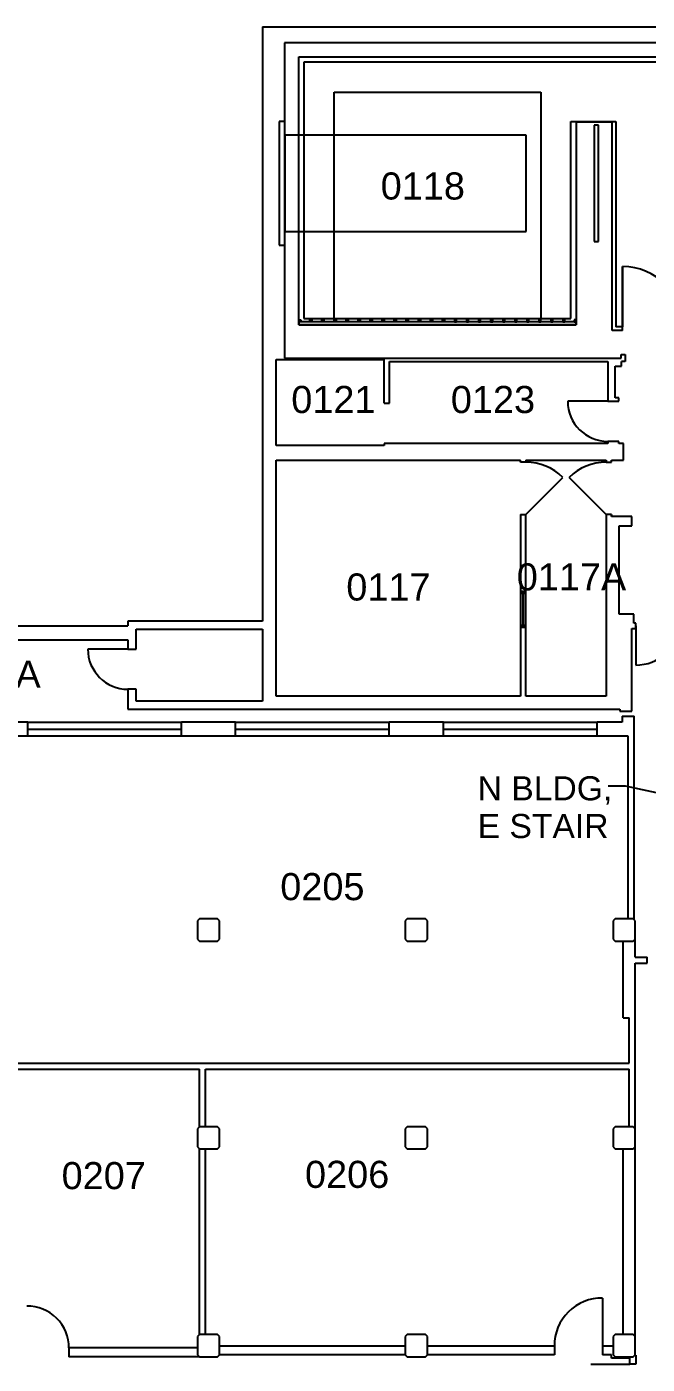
# Model space of a CAD drawing. Extents: x -207 to 5491, y -6091 to -2751.
# Drawn here: x 2208 to 2826, y -4153 to -2821 of the extents above; entities that cross this region are included whole.
import ezdxf

# ---------------------------------------------------------------- set-up
doc = ezdxf.new("R2010")
doc.units = 0
doc.header["$MEASUREMENT"] = 0
doc.layers.get('DEFPOINTS').update_dxf_attribs({"color": 31, "linetype": 'CONTINUOUS'})
for name, color, linetype in [('A-ANNO-RNUM', 4, 'CONTINUOUS'), ('A-ANNO-TEXT-STAIR', 4, 'CONTINUOUS'), ('A-DOOR', 2, 'CONTINUOUS'), ('A-GLAZ', 2, 'CONTINUOUS'), ('A-GLAZ-SILL', 1, 'CONTINUOUS'), ('A-WALL-FULL', 6, 'CONTINUOUS'), ('S-COLS', 5, 'CONTINUOUS')]:
    doc.layers.add(name, color=color, linetype=linetype)
doc.styles.add('ARIAL', font='arial.ttf')
doc.dimstyles.new('DIM-96', dxfattribs={"dimscale": 96, "dimtxt": 0.18, "dimasz": 0.18, "dimexe": 0.18, "dimexo": 0.0625, "dimgap": 0.09, "dimtad": 0, "dimtih": 1, "dimtoh": 1, "dimdec": 4, "dimzin": 0, "dimdsep": 46, "dimlunit": 4, "dimtxsty": 'Standard', "dimcen": 0.09, "dimadec": 0, "dimazin": 0, "dimtfac": 1, "dimtdec": 4, "dimtofl": 0, "dimtmove": 2, "dimatfit": 3, "dimfxl": 1, "dimtolj": 1, "dimtzin": 0, "dimarcsym": 0})

msp = doc.modelspace()

# ---------------------------------------------------------------- linework, layer by layer
at = {"layer": 'A-DOOR'}
for p, q in [((2800.93483, -3120.13745), (2800.93483, -3060.13745)), ((2800.93483, -3060.13745), (2800.93483, -3120.13745)), ((2786.328, -3194.26295), (2746.3279, -3194.26295)), ((2704.59005, -3306.88785), (2741.35953, -3270.11837)), ((2784.59, -3306.88785), (2747.82052, -3270.11837)), ((2814.09, -3417.88795), (2814.09, -3456.94569)), ((2308.3428, -3441.01295), (2268.3428, -3441.01295)), ((2780.99972, -4087.34537), (2781, -4134.76295)), ((2769.47249, -4153.26317), (2808, -4153.26295))]:
    msp.add_line(p, q, dxfattribs=at)
for centre, radius, start, end in [((2800.93483, -3120.13745), 60, 0, 90), ((2786.328, -3194.26295), 40.0001, 180, 270), ((2704.59005, -3306.88785), 51.9999, 45, 90), ((2784.59, -3306.88785), 51.9999, 90, 135), ((2814.09, -3412.63795), 44.30774, 270, 353.24371389), ((2308.3428, -3441.01295), 40, 180, 270), ((2780.42112, -4134.76299), 47.42112, 89.30379915, 180.35426159), ((2208.00652, -4136.76298), 41.49349, 359.64640756, 90.69687001)]:
    msp.add_arc(centre, radius, start, end, dxfattribs=at)
at = {"layer": 'A-GLAZ'}
for p, q in [((2699.34002, -3383.38801), (2699.34002, -3385.38801)), ((2704.59002, -3385.38801), (2699.34002, -3385.38801)), ((2699.34002, -3385.38801), (2704.59002, -3385.38801)), ((2701.59003, -3385.38809), (2701.59, -3417.3881)), ((2702.34003, -3385.38809), (2701.59003, -3385.38809)), ((2702.34, -3417.3881), (2702.34003, -3385.38809)), ((2704.59002, -3385.38801), (2704.59002, -3383.38801)), ((2699.33999, -3417.38802), (2704.58999, -3417.38802)), ((2704.58999, -3417.38802), (2699.33999, -3417.38802)), ((2699.33999, -3417.38802), (2699.33999, -3419.38802)), ((2701.59, -3417.3881), (2702.34, -3417.3881)), ((2704.58999, -3419.38802), (2704.58999, -3417.38802)), ((2208.5, -3520.76295), (2361.5, -3520.76295)), ((2415.5, -3520.76295), (2568.5, -3520.76295)), ((2622.5, -3520.76295), (2775.5, -3520.76295))]:
    msp.add_line(p, q, dxfattribs=at)
at = {"layer": 'A-GLAZ-SILL'}
for p, q in [((2699.34002, -3385.38801), (2699.33999, -3417.38802)), ((2704.58999, -3417.38802), (2704.59002, -3385.38801)), ((2208.5, -3513.76295), (2361.5, -3513.76295)), ((2415.5, -3513.76295), (2568.5, -3513.76295)), ((2622.5, -3513.76295), (2775.5, -3513.76295)), ((2361.5, -3527.76295), (2208.5, -3527.76295)), ((2568.5, -3527.76295), (2415.5, -3527.76295)), ((2775.5, -3527.76295), (2622.5, -3527.76295))]:
    msp.add_line(p, q, dxfattribs=at)
at = {"layer": 'A-WALL-FULL'}
for p, q in [((2442.3428, -2821.26285), (3629.05779, -2821.26285)), ((2442.3428, -2821.26285), (2442.3428, -3141.26285)), ((3280.8088, -2837.26295), (2464.34281, -2837.26295)), ((2464.34281, -2837.26295), (2464.34281, -3151.26295)), ((2478.3428, -2851.26286), (2867.2006, -2851.26282)), ((2478.3428, -3118.26295), (2478.3428, -2851.26286)), ((2863.90286, -2856.38785), (2483.6251, -2856.38795)), ((2483.6251, -2856.38795), (2483.6251, -3111.76295)), ((2464.50008, -2915.76295), (2459, -2915.76295)), ((2459, -2915.76295), (2459, -3038.76297)), ((2464.50008, -3038.76297), (2464.50008, -2915.76295)), ((2749.46758, -3111.76285), (2749.46758, -2915.51855)), ((2749.46758, -2915.51855), (2794.21759, -2915.51855)), ((2790.5924, -2916.26851), (2754.5924, -2916.26851)), ((2754.5924, -2916.26851), (2754.5924, -3118.26285)), ((2790.5924, -3123.76235), (2790.5924, -2916.26851)), ((2794.21759, -2915.51855), (2794.21759, -3120.13745)), ((2464.4994, -2929.26295), (2464.4994, -3025.26292)), ((2772.592, -2919.26855), (2772.592, -3035.26852)), ((2777.092, -2919.26855), (2772.592, -2919.26855)), ((2777.092, -3035.26852), (2777.092, -2919.26855)), ((2772.592, -3035.26852), (2777.092, -3035.26852)), ((2459, -3038.76297), (2464.50008, -3038.76297)), ((2754.592, -3115.26295), (2478.4995, -3115.26295)), ((2478.4995, -3115.26295), (2478.4995, -3118.26295)), ((2478.50008, -3115.26295), (2478.50008, -3113.26295)), ((2478.50008, -3113.26295), (2480.50008, -3113.26295)), ((2480.50008, -3115.26295), (2478.50008, -3115.26295)), ((2480.50008, -3113.26295), (2480.50008, -3115.26295)), ((2483.6251, -3111.76295), (2749.46758, -3111.76285)), ((2489.5458, -3115.26295), (2489.5458, -3113.26295)), ((2489.5458, -3113.26295), (2491.5458, -3113.26295)), ((2491.5458, -3115.26295), (2489.5458, -3115.26295)), ((2491.5458, -3113.26295), (2491.5458, -3115.26295)), ((2501.5458, -3115.26295), (2501.5458, -3113.26295)), ((2501.5458, -3113.26295), (2503.5458, -3113.26295)), ((2503.5458, -3115.26295), (2501.5458, -3115.26295)), ((2503.5458, -3113.26295), (2503.5458, -3115.26295)), ((2513.5458, -3115.26295), (2513.5458, -3113.26295)), ((2513.5458, -3113.26295), (2515.5458, -3113.26295)), ((2515.5458, -3115.26295), (2513.5458, -3115.26295)), ((2515.5458, -3113.26295), (2515.5458, -3115.26295)), ((2525.5458, -3115.26295), (2525.5458, -3113.26295)), ((2525.5458, -3113.26295), (2527.5458, -3113.26295)), ((2527.5458, -3115.26295), (2525.5458, -3115.26295)), ((2527.5458, -3113.26295), (2527.5458, -3115.26295)), ((2537.54585, -3115.26295), (2537.54585, -3113.26295)), ((2537.54585, -3113.26295), (2539.54585, -3113.26295)), ((2539.54585, -3115.26295), (2537.54585, -3115.26295)), ((2539.54585, -3113.26295), (2539.54585, -3115.26295)), ((2549.54584, -3115.26295), (2549.54584, -3113.26295)), ((2549.54584, -3113.26295), (2551.54585, -3113.26295)), ((2551.54585, -3115.26295), (2549.54584, -3115.26295)), ((2551.54585, -3113.26295), (2551.54585, -3115.26295)), ((2561.54584, -3115.26295), (2561.54584, -3113.26295)), ((2561.54584, -3113.26295), (2563.54585, -3113.26295)), ((2563.54585, -3115.26295), (2561.54584, -3115.26295)), ((2563.54585, -3113.26295), (2563.54585, -3115.26295)), ((2573.54585, -3115.26295), (2573.54585, -3113.26295)), ((2573.54585, -3113.26295), (2575.54585, -3113.26295)), ((2575.54585, -3115.26295), (2573.54585, -3115.26295)), ((2575.54585, -3113.26295), (2575.54585, -3115.26295)), ((2585.54585, -3115.26295), (2585.54585, -3113.26295)), ((2585.54585, -3113.26295), (2587.54585, -3113.26295)), ((2587.54585, -3115.26295), (2585.54585, -3115.26295)), ((2587.54585, -3113.26295), (2587.54585, -3115.26295)), ((2597.54585, -3115.26295), (2597.54585, -3113.26295)), ((2597.54585, -3113.26295), (2599.54585, -3113.26295)), ((2599.54585, -3115.26295), (2597.54585, -3115.26295)), ((2599.54585, -3113.26295), (2599.54585, -3115.26295)), ((2609.54585, -3115.26295), (2609.54585, -3113.26295)), ((2609.54585, -3113.26295), (2611.54585, -3113.26295)), ((2611.54585, -3115.26295), (2609.54585, -3115.26295)), ((2611.54585, -3113.26295), (2611.54585, -3115.26295)), ((2621.54585, -3115.26295), (2621.54585, -3113.26295)), ((2621.54585, -3113.26295), (2623.54585, -3113.26295)), ((2623.54585, -3115.26295), (2621.54585, -3115.26295)), ((2623.54585, -3113.26295), (2623.54585, -3115.26295)), ((2635.54592, -3113.26295), (2633.54592, -3113.26295)), ((2633.54592, -3113.26295), (2633.54592, -3115.26295)), ((2633.54592, -3115.26295), (2635.54592, -3115.26295)), ((2635.54592, -3115.26295), (2635.54592, -3113.26295)), ((2647.54592, -3113.26295), (2645.54592, -3113.26295)), ((2645.54592, -3113.26295), (2645.54592, -3115.26295)), ((2645.54592, -3115.26295), (2647.54592, -3115.26295)), ((2647.54592, -3115.26295), (2647.54592, -3113.26295)), ((2659.54592, -3113.26295), (2657.54592, -3113.26295)), ((2657.54592, -3113.26295), (2657.54592, -3115.26295)), ((2657.54592, -3115.26295), (2659.54592, -3115.26295)), ((2659.54592, -3115.26295), (2659.54592, -3113.26295)), ((2671.54592, -3113.26295), (2669.54592, -3113.26295)), ((2669.54592, -3113.26295), (2669.54592, -3115.26295)), ((2669.54592, -3115.26295), (2671.54592, -3115.26295)), ((2671.54592, -3115.26295), (2671.54592, -3113.26295)), ((2683.54592, -3113.26295), (2681.54592, -3113.26295)), ((2681.54592, -3113.26295), (2681.54592, -3115.26295)), ((2681.54592, -3115.26295), (2683.54592, -3115.26295)), ((2683.54592, -3115.26295), (2683.54592, -3113.26295)), ((2695.54592, -3113.26295), (2693.54592, -3113.26295)), ((2693.54592, -3113.26295), (2693.54592, -3115.26295)), ((2693.54592, -3115.26295), (2695.54592, -3115.26295)), ((2695.54592, -3115.26295), (2695.54592, -3113.26295)), ((2707.54593, -3113.26295), (2705.54592, -3113.26295)), ((2705.54592, -3113.26295), (2705.54592, -3115.26295)), ((2705.54592, -3115.26295), (2707.54593, -3115.26295)), ((2707.54593, -3115.26295), (2707.54593, -3113.26295)), ((2719.54593, -3113.26295), (2717.54592, -3113.26295)), ((2717.54592, -3113.26295), (2717.54592, -3115.26295)), ((2717.54592, -3115.26295), (2719.54593, -3115.26295)), ((2719.54593, -3115.26295), (2719.54593, -3113.26295)), ((2731.54593, -3113.26295), (2729.54592, -3113.26295)), ((2729.54592, -3113.26295), (2729.54592, -3115.26295)), ((2729.54592, -3115.26295), (2731.54593, -3115.26295)), ((2731.54593, -3115.26295), (2731.54593, -3113.26295)), ((2743.5459, -3113.26295), (2741.5459, -3113.26295)), ((2741.5459, -3113.26295), (2741.5459, -3115.26295)), ((2741.5459, -3115.26295), (2743.5459, -3115.26295)), ((2743.5459, -3115.26295), (2743.5459, -3113.26295)), ((2754.59192, -3113.26295), (2752.59192, -3113.26295)), ((2752.59192, -3113.26295), (2752.59192, -3115.26295)), ((2752.59192, -3115.26295), (2754.59192, -3115.26295)), ((2754.59192, -3115.26295), (2754.59192, -3113.26295)), ((2754.592, -3118.26295), (2754.592, -3115.26295)), ((2754.5924, -3118.26285), (2478.3428, -3118.26295)), ((2478.4995, -3118.26295), (2754.592, -3118.26295)), ((2800.93483, -3123.76235), (2790.5924, -3123.76235)), ((2800.93483, -3120.13745), (2794.21759, -3120.13745)), ((2800.93483, -3123.76235), (2800.93483, -3120.13745)), ((2442.34278, -3141.26295), (2442.34278, -3413.26295)), ((2456, -3238.26295), (2456, -3152.76295)), ((2456, -3152.76295), (2563.488, -3152.76295)), ((2464.34281, -3151.26295), (2799.4566, -3151.26295)), ((2563.488, -3196.26295), (2563.488, -3152.76295)), ((2568.738, -3154.76295), (2786.328, -3154.76295)), ((2568.738, -3196.26295), (2568.738, -3154.76295)), ((2786.328, -3154.76295), (2786.328, -3194.26295)), ((2799.4566, -3151.26295), (2799.4566, -3147.76195)), ((2799.4566, -3147.76195), (2803.457, -3147.76196)), ((2799.953, -3159.31275), (2799.953, -3154.76295)), ((2803.457, -3154.76295), (2799.953, -3154.76295)), ((2803.457, -3147.76196), (2803.457, -3154.76295)), ((2793.578, -3190.76305), (2793.578, -3159.31275)), ((2793.578, -3159.31275), (2799.953, -3159.31275)), ((2563.488, -3196.26295), (2568.738, -3196.26295)), ((2786.328, -3194.26295), (2797.078, -3194.26295)), ((2797.078, -3190.76305), (2793.578, -3190.76305)), ((2797.078, -3194.26295), (2797.078, -3190.76305)), ((2786.328, -3236.26295), (2563.488, -3236.26295)), ((2563.488, -3236.26295), (2563.488, -3238.26295)), ((2797.078, -3234.26305), (2786.328, -3234.26305)), ((2786.328, -3234.26305), (2786.328, -3236.26295)), ((2797.078, -3236.26295), (2797.078, -3234.26305)), ((2801.718, -3236.26295), (2797.078, -3236.26295)), ((2801.718, -3252.88795), (2801.718, -3236.26295)), ((2563.488, -3238.26295), (2456, -3238.26295)), ((2456, -3487.88805), (2456, -3252.88795)), ((2456, -3252.88795), (2699.34005, -3252.88795)), ((2699.34005, -3254.88795), (2699.34005, -3252.88795)), ((2704.59005, -3254.88795), (2699.34005, -3254.88795)), ((2704.59005, -3252.88795), (2704.59005, -3254.88795)), ((2704.59005, -3252.88795), (2784.59, -3252.88795)), ((2784.59, -3252.88795), (2784.59, -3254.88795)), ((2784.59, -3254.88795), (2789.84, -3254.88795)), ((2789.84, -3254.88795), (2789.84, -3252.88795)), ((2789.84, -3252.88795), (2801.718, -3252.88795)), ((2699.34005, -3306.88785), (2699.34002, -3383.38801)), ((2699.34005, -3306.88785), (2704.59005, -3306.88785)), ((2704.59002, -3383.38801), (2704.59005, -3306.88785)), ((2789.84, -3306.88785), (2784.59, -3306.88785)), ((2784.59, -3306.88785), (2784.59, -3487.88805)), ((2789.84, -3308.88795), (2789.84, -3306.88785)), ((2810.09, -3308.88795), (2789.84, -3308.88795)), ((2789.8402, -3306.88795), (2789.8402, -3308.88795)), ((2810.09, -3318.13785), (2810.09, -3308.88795)), ((2797.59, -3406.13795), (2797.59, -3318.13785)), ((2797.59, -3318.13785), (2810.09, -3318.13785)), ((2699.34002, -3383.38801), (2704.59002, -3383.38801)), ((2812.09, -3406.13795), (2797.59, -3406.13795)), ((2812.09, -3415.26295), (2812.09, -3406.13795)), ((1866.5, -3417.76295), (2308.3428, -3417.76295)), ((2442.34278, -3413.26295), (2308.3428, -3413.26295)), ((2308.3428, -3413.26295), (2308.3428, -3417.76295)), ((2316.3427, -3441.01295), (2316.3427, -3421.26295)), ((2316.3427, -3421.26295), (2442.34278, -3421.26295)), ((2442.34278, -3421.26295), (2442.34278, -3493.01295)), ((2704.58999, -3419.38802), (2699.33999, -3419.38802)), ((2699.33999, -3419.38802), (2699.34005, -3487.88805)), ((2704.59005, -3487.88805), (2704.58999, -3419.38802)), ((2810.09, -3420.51295), (2814.09, -3420.51295)), ((2810.09, -3503.01295), (2810.09, -3420.51295)), ((2814.09, -3415.26295), (2812.09, -3415.26295)), ((2814.09, -3420.51295), (2814.09, -3415.26295)), ((1986.5, -3431.76295), (2308.3428, -3431.76295)), ((2308.3428, -3431.76295), (2308.3428, -3441.01295)), ((2308.3428, -3441.01295), (2316.3427, -3441.01295)), ((2316.3427, -3481.01295), (2308.3428, -3481.01295)), ((2308.3428, -3481.01295), (2308.3428, -3501.01295)), ((2316.3427, -3493.01295), (2316.3427, -3481.01295)), ((2699.34005, -3487.88805), (2456, -3487.88805)), ((2784.59, -3487.88805), (2704.59005, -3487.88805)), ((2308.3428, -3501.01295), (2798.09, -3501.01295)), ((2442.34278, -3493.01295), (2316.3427, -3493.01295)), ((2798.09, -3501.01295), (2798.09, -3503.01295)), ((2798.09, -3503.01295), (2810.09, -3503.01295)), ((2208.5, -3513.76295), (2160.125, -3513.76295)), ((2208.5, -3527.76295), (2208.5, -3513.76295)), ((2415.5, -3513.76295), (2361.5, -3513.76295)), ((2361.5, -3527.76295), (2361.5, -3513.76295)), ((2415.5, -3527.76295), (2415.5, -3513.76295)), ((2622.5, -3513.76295), (2568.5, -3513.76295)), ((2568.5, -3527.76295), (2568.5, -3513.76295)), ((2622.5, -3527.76295), (2622.5, -3513.76295)), ((2775.5, -3527.76295), (2775.5, -3513.76295)), ((2800.5, -3513.76295), (2775.5, -3513.76295)), ((2800.5, -3507.76295), (2812.5, -3507.76295)), ((2800.5, -3507.76295), (2800.5, -3513.76295)), ((2812.5, -3710.76295), (2812.5, -3507.76295)), ((2208.5, -3527.76295), (2192.5, -3527.76295)), ((2306.5, -3527.76295), (2280.125, -3527.76295)), ((2328.5, -3527.76295), (2312.5, -3527.76295)), ((2415.5, -3527.76295), (2361.5, -3527.76295)), ((2622.5, -3527.76295), (2568.5, -3527.76295)), ((2806.5, -3527.76295), (2775.5, -3527.76295)), ((2806.5, -3709.76295), (2806.5, -3527.76295)), ((2801.5, -3808.26295), (2801.5, -3731.76295)), ((2813.5, -3747.76295), (2813.5, -3729.76295)), ((2813.5, -3747.76295), (2825.5, -3747.76295)), ((2813.5, -3918.76295), (2813.5, -3753.76295)), ((2813.5, -3753.76295), (2825.5, -3753.76295)), ((2825.5, -3753.76295), (2825.5, -3747.76295)), ((2801.5, -3808.26295), (2807.5, -3808.26295)), ((2807.5, -3853.26295), (2807.5, -3808.26295)), ((2192.5, -3853.26295), (2807.5, -3853.26295)), ((2192.5, -3859.26295), (2379.5, -3859.26295)), ((2379.5, -3916.76295), (2379.5, -3859.26295)), ((2385.5, -3916.76295), (2385.5, -3859.26295)), ((2385.5, -3859.26295), (2807.5, -3859.26295)), ((2807.5, -3916.76295), (2807.5, -3859.26295)), ((2379.5, -4123.76295), (2379.5, -3938.76295)), ((2385.5, -4123.76295), (2385.5, -3938.76295)), ((2801.5, -4123.76295), (2801.5, -3938.76295)), ((2813.5, -4125.76295), (2813.5, -3936.76295)), ((2377.5, -4136.76295), (2249.5, -4136.76295)), ((2249.5, -4136.76295), (2249.5, -4145.76295)), ((2399.5, -4134.76295), (2584.5, -4134.76295)), ((2606.5, -4134.76295), (2733, -4134.76295)), ((2733, -4134.76295), (2733, -4143.76295)), ((2781, -4134.76295), (2781, -4143.76295)), ((2781, -4134.76295), (2791.5, -4134.76295)), ((2379.5, -4145.76295), (2249.5, -4145.76295)), ((2584.5, -4143.76295), (2399.5, -4143.76295)), ((2733, -4143.76295), (2606.5, -4143.76295)), ((2790, -4143.76295), (2781, -4143.76295)), ((2790, -4147.26295), (2790, -4143.76295)), ((2808, -4147.26295), (2790, -4147.26295)), ((2808, -4153.26295), (2808, -4147.26295)), ((2814, -4153.26295), (2808, -4153.26295)), ((2814, -4144.26295), (2814, -4153.26295))]:
    msp.add_line(p, q, dxfattribs=at)
at = {"layer": 'DEFPOINTS'}
for p, q in [((2513.62459, -3111.76285), (2513.62459, -2886.38785)), ((2513.62459, -2886.38785), (2719.4671, -2886.38785)), ((2719.4671, -2886.38785), (2719.4671, -3111.76285)), ((2704.99935, -2929.26295), (2464.4994, -2929.26295)), ((2704.99935, -3025.26292), (2704.99935, -2929.26295)), ((2464.4994, -3025.26292), (2704.99935, -3025.26292))]:
    msp.add_line(p, q, dxfattribs=at)
at = {"layer": 'S-COLS'}
for p, q in [((2379.5, -3709.76295), (2377.5, -3711.76295)), ((2377.5, -3711.76295), (2377.5, -3729.76295)), ((2397.5, -3709.76295), (2379.5, -3709.76295)), ((2399.5, -3711.76295), (2397.5, -3709.76295)), ((2399.5, -3729.76295), (2399.5, -3711.76295)), ((2586.5, -3709.76295), (2584.5, -3711.76295)), ((2584.5, -3711.76295), (2584.5, -3729.76295)), ((2604.5, -3709.76295), (2586.5, -3709.76295)), ((2606.5, -3711.76295), (2604.5, -3709.76295)), ((2606.5, -3729.76295), (2606.5, -3711.76295)), ((2793.5, -3709.76295), (2791.5, -3711.76295)), ((2791.5, -3711.76295), (2791.5, -3729.76295)), ((2811.5, -3709.76295), (2793.5, -3709.76295)), ((2813.5, -3711.76295), (2811.5, -3709.76295)), ((2813.5, -3729.76295), (2813.5, -3711.76295)), ((2377.5, -3729.76295), (2379.5, -3731.76295)), ((2379.5, -3731.76295), (2397.5, -3731.76295)), ((2397.5, -3731.76295), (2399.5, -3729.76295)), ((2584.5, -3729.76295), (2586.5, -3731.76295)), ((2586.5, -3731.76295), (2604.5, -3731.76295)), ((2604.5, -3731.76295), (2606.5, -3729.76295)), ((2791.5, -3729.76295), (2793.5, -3731.76295)), ((2793.5, -3731.76295), (2811.5, -3731.76295)), ((2811.5, -3731.76295), (2813.5, -3729.76295)), ((2379.5, -3916.76295), (2377.5, -3918.76295)), ((2377.5, -3918.76295), (2377.5, -3936.76295)), ((2397.5, -3916.76295), (2379.5, -3916.76295)), ((2399.5, -3918.76295), (2397.5, -3916.76295)), ((2399.5, -3936.76295), (2399.5, -3918.76295)), ((2586.5, -3916.76295), (2584.5, -3918.76295)), ((2584.5, -3918.76295), (2584.5, -3936.76295)), ((2604.5, -3916.76295), (2586.5, -3916.76295)), ((2606.5, -3918.76295), (2604.5, -3916.76295)), ((2606.5, -3936.76295), (2606.5, -3918.76295)), ((2793.5, -3916.76295), (2791.5, -3918.76295)), ((2791.5, -3918.76295), (2791.5, -3936.76295)), ((2811.5, -3916.76295), (2793.5, -3916.76295)), ((2813.5, -3918.76295), (2811.5, -3916.76295)), ((2813.5, -3936.76295), (2813.5, -3918.76295)), ((2377.5, -3936.76295), (2379.5, -3938.76295)), ((2379.5, -3938.76295), (2397.5, -3938.76295)), ((2397.5, -3938.76295), (2399.5, -3936.76295)), ((2584.5, -3936.76295), (2586.5, -3938.76295)), ((2586.5, -3938.76295), (2604.5, -3938.76295)), ((2604.5, -3938.76295), (2606.5, -3936.76295)), ((2791.5, -3936.76295), (2793.5, -3938.76295)), ((2793.5, -3938.76295), (2811.5, -3938.76295)), ((2811.5, -3938.76295), (2813.5, -3936.76295)), ((2379.5, -4123.76295), (2377.5, -4125.76295)), ((2377.5, -4125.76295), (2377.5, -4143.76295)), ((2397.5, -4123.76295), (2379.5, -4123.76295)), ((2399.5, -4125.76295), (2397.5, -4123.76295)), ((2399.5, -4143.76295), (2399.5, -4125.76295)), ((2586.5, -4123.76295), (2584.5, -4125.76295)), ((2584.5, -4125.76295), (2584.5, -4143.76295)), ((2604.5, -4123.76295), (2586.5, -4123.76295)), ((2606.5, -4125.76295), (2604.5, -4123.76295)), ((2606.5, -4143.76295), (2606.5, -4125.76295)), ((2793.5, -4123.76295), (2791.5, -4125.76295)), ((2791.5, -4125.76295), (2791.5, -4143.76295)), ((2811.5, -4123.76295), (2793.5, -4123.76295)), ((2813.5, -4125.76295), (2811.5, -4123.76295)), ((2813.5, -4143.76295), (2813.5, -4125.76295)), ((2377.5, -4143.76295), (2379.5, -4145.76295)), ((2379.5, -4145.76295), (2397.5, -4145.76295)), ((2397.5, -4145.76295), (2399.5, -4143.76295)), ((2584.5, -4143.76295), (2586.5, -4145.76295)), ((2586.5, -4145.76295), (2604.5, -4145.76295)), ((2604.5, -4145.76295), (2606.5, -4143.76295)), ((2791.5, -4143.76295), (2793.5, -4145.76295)), ((2793.5, -4145.76295), (2811.5, -4145.76295)), ((2811.5, -4145.76295), (2813.5, -4143.76295))]:
    msp.add_line(p, q, dxfattribs=at)

# ---------------------------------------------------------------- texts
at = {"layer": 'A-ANNO-RNUM', "style": 'ARIAL'}
for s, p in [('0118', (2560.01022, -2993.33403)), ('0121', (2470.94779, -3205.97004)), ('0123', (2629.88998, -3205.97004)), ('0117A', (2695.53186, -3382.63176)), ('0117', (2525.75543, -3392.68122)), ('C023A', (2106.11839, -3479.54105)), ('0205', (2459.98628, -3691.08905)), ('0207', (2242.2264, -3978.89864)), ('0206', (2484.64974, -3977.6456))]:
    msp.add_text(s, height=27, dxfattribs=at).set_placement(p)
at = {"layer": 'A-ANNO-TEXT-STAIR', "style": 'ARIAL'}
for s, p in [('N BLDG, ', (2656.57287, -3591.6742)), ('E STAIR', (2656.57287, -3629.23129))]:
    msp.add_text(s, height=24, dxfattribs=at).set_placement(p)

# ---------------------------------------------------------------- leaders
at = {"layer": 'A-ANNO-TEXT-STAIR'}
msp.add_leader([(2943.6304, -3607.67219), (2803.71842, -3577.41365), (2786.70103, -3577.41365)], dimstyle='DIM-96', dxfattribs=at)

doc.saveas('drawing.dxf')
